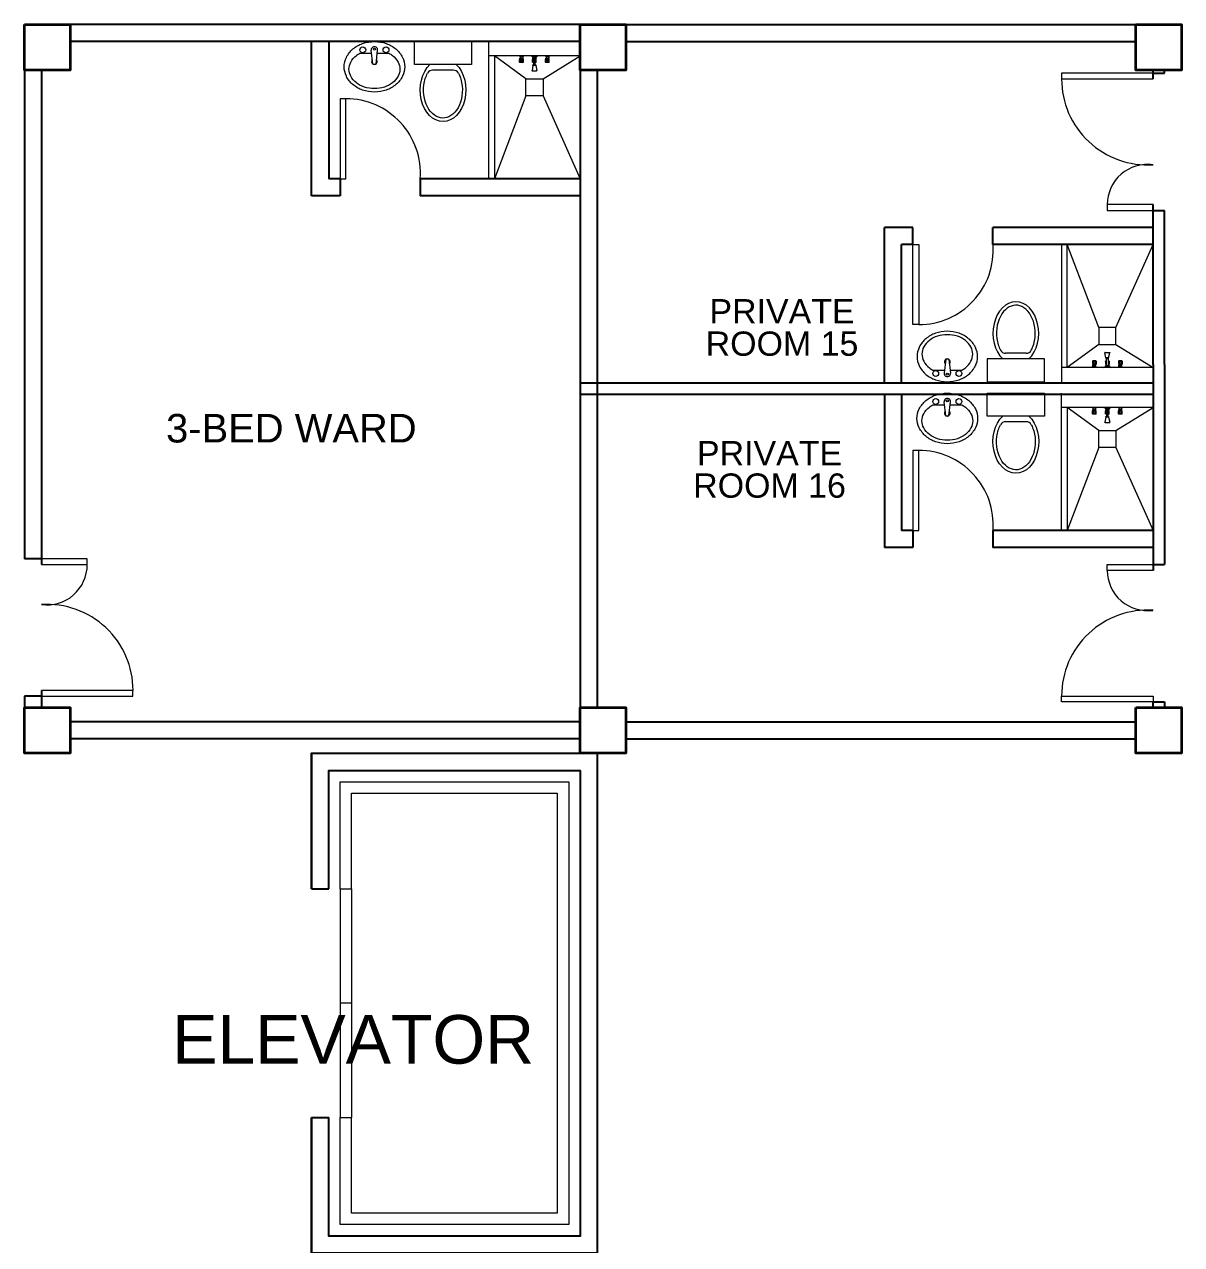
# Model space of a CAD drawing. Header units: millimetres. Extents: x 3 to 421, y 1 to 337.
# Drawn here: x 368.93 to 379.06, y 128.97 to 139.65 of the extents above; entities that cross this region are included whole.
import ezdxf

# ---------------------------------------------------------------- set-up
doc = ezdxf.new("R2010")
doc.units = ezdxf.units.MM
doc.header["$MEASUREMENT"] = 0
doc.layers.add('label', color=7, linetype='Continuous')
doc.styles.add('SWISSLT175', font='swissl.ttf', dxfattribs={"height": 0.175})

msp = doc.modelspace()

# ---------------------------------------------------------------- linework, layer by layer
at = {"color": 8, "lineweight": 25}
for p, q in [((373.796, 139.645), (369.333, 139.645)), ((374.196, 139.645), (378.658, 139.645)), ((373.796, 139.495), (369.333, 139.495)), ((374.196, 139.495), (378.658, 139.495)), ((368.933, 139.245), (368.933, 134.968)), ((369.083, 139.245), (369.083, 134.918)), ((373.796, 139.245), (373.796, 133.668)), ((373.946, 139.245), (373.946, 133.668)), ((378.808, 136.507), (373.796, 136.507)), ((378.808, 136.407), (373.796, 136.407)), ((369.083, 134.968), (368.933, 134.968)), ((369.083, 133.818), (369.083, 133.668)), ((368.933, 133.768), (368.933, 133.668)), ((369.083, 133.768), (368.933, 133.768)), ((373.796, 133.543), (369.333, 133.543)), ((374.196, 133.543), (378.658, 133.543)), ((373.796, 133.393), (369.333, 133.393)), ((374.196, 133.393), (378.658, 133.393)), ((371.446, 133.268), (371.446, 132.081)), ((373.946, 133.268), (373.946, 128.893)), ((371.446, 132.081), (371.596, 132.081)), ((371.446, 130.081), (371.446, 128.893)), ((371.446, 130.081), (371.596, 130.081))]:
    msp.add_line(p, q, dxfattribs=at)
at = {"color": 8, "linetype": 'ByBlock', "lineweight": 25}
for p, q in [((371.446, 138.145), (371.446, 139.495)), ((378.808, 139.168), (378.808, 139.245)), ((378.908, 139.218), (378.908, 139.245)), ((378.808, 139.218), (378.908, 139.218)), ((372.396, 138.295), (372.396, 138.145)), ((378.808, 136.668), (378.808, 138.068)), ((378.808, 138.018), (378.908, 138.018)), ((378.908, 136.668), (378.908, 138.018)), ((378.808, 136.668), (378.808, 134.868)), ((378.908, 136.668), (378.908, 134.918)), ((378.908, 136.268), (378.908, 134.918)), ((378.808, 134.918), (378.908, 134.918)), ((378.808, 133.668), (378.808, 133.718)), ((378.808, 133.718), (378.908, 133.718)), ((378.908, 133.718), (378.908, 133.668))]:
    msp.add_line(p, q, dxfattribs=at)
at = {"color": 8, "linetype": 'ByBlock', "lineweight": 9}
for p, q in [((371.596, 139.495), (373.546, 139.495)), ((373.796, 139.37), (372.996, 139.37)), ((378.808, 136.643), (378.008, 136.643)), ((378.808, 136.293), (378.008, 136.293)), ((378.908, 136.218), (378.908, 136.268))]:
    msp.add_line(p, q, dxfattribs=at)
at = {"color": 8, "linetype": 'ByBlock', "lineweight": 25, "ltscale": 0.3}
for p, q in [((371.596, 139.495), (371.596, 138.295)), ((371.696, 138.295), (371.596, 138.295)), ((371.696, 138.295), (371.696, 138.145)), ((373.796, 138.295), (372.396, 138.295)), ((371.696, 138.145), (371.446, 138.145)), ((373.796, 138.145), (372.396, 138.145)), ((376.708, 137.868), (376.458, 137.868)), ((376.458, 136.507), (376.458, 137.868)), ((376.708, 137.718), (376.708, 137.868)), ((378.808, 137.868), (377.408, 137.868)), ((377.408, 137.718), (377.408, 137.868)), ((376.708, 137.718), (376.608, 137.718)), ((376.608, 136.507), (376.608, 137.718)), ((378.808, 137.718), (377.408, 137.718)), ((376.458, 136.407), (376.458, 135.068)), ((376.608, 136.407), (376.608, 135.218)), ((376.708, 135.218), (376.608, 135.218)), ((376.708, 135.218), (376.708, 135.068)), ((378.808, 135.218), (377.408, 135.218)), ((377.408, 135.218), (377.408, 135.068)), ((376.708, 135.068), (376.458, 135.068)), ((378.808, 135.068), (377.408, 135.068))]:
    msp.add_line(p, q, dxfattribs=at)
at = {"color": 8, "lineweight": 9}
for p, q in [((372.346, 139.295), (372.346, 139.495)), ((372.346, 139.495), (372.846, 139.495)), ((372.846, 139.495), (372.846, 139.295)), ((371.981, 139.297), (371.968, 139.419)), ((372.01, 139.297), (372.024, 139.419)), ((373.265, 139.369), (373.265, 139.37)), ((373.299, 139.37), (373.265, 139.37)), ((373.265, 139.369), (373.268, 139.363)), ((373.299, 139.369), (373.265, 139.369)), ((373.265, 139.337), (373.268, 139.341)), ((373.265, 139.315), (373.265, 139.337)), ((373.296, 139.363), (373.268, 139.363)), ((373.268, 139.349), (373.269, 139.351)), ((373.268, 139.343), (373.268, 139.349)), ((373.296, 139.349), (373.268, 139.349)), ((373.295, 139.351), (373.269, 139.351)), ((373.269, 139.337), (373.276, 139.337)), ((373.271, 139.363), (373.271, 139.351)), ((373.295, 139.337), (373.288, 139.337)), ((373.293, 139.363), (373.293, 139.351)), ((373.296, 139.349), (373.295, 139.351)), ((373.299, 139.369), (373.296, 139.363)), ((373.296, 139.343), (373.296, 139.349)), ((373.299, 139.337), (373.297, 139.341)), ((373.299, 139.369), (373.299, 139.37)), ((373.299, 139.315), (373.299, 139.337)), ((373.367, 139.37), (373.378, 139.364)), ((373.425, 139.37), (373.367, 139.37)), ((373.378, 139.364), (373.413, 139.364)), ((373.413, 139.364), (373.378, 139.364)), ((373.378, 139.364), (373.378, 139.355)), ((373.378, 139.355), (373.413, 139.355)), ((373.379, 139.337), (373.381, 139.341)), ((373.379, 139.315), (373.379, 139.337)), ((373.388, 139.351), (373.382, 139.351)), ((373.382, 139.349), (373.382, 139.351)), ((373.388, 139.349), (373.382, 139.349)), ((373.382, 139.343), (373.382, 139.349)), ((373.382, 139.337), (373.388, 139.337)), ((373.384, 139.355), (373.384, 139.351)), ((373.388, 139.355), (373.388, 139.292)), ((373.403, 139.355), (373.388, 139.355)), ((373.403, 139.292), (373.403, 139.355)), ((373.409, 139.351), (373.403, 139.351)), ((373.41, 139.349), (373.403, 139.349)), ((373.409, 139.337), (373.403, 139.337)), ((373.407, 139.355), (373.407, 139.351)), ((373.41, 139.349), (373.409, 139.351)), ((373.41, 139.343), (373.41, 139.349)), ((373.412, 139.337), (373.41, 139.341)), ((373.412, 139.315), (373.412, 139.337)), ((373.413, 139.364), (373.425, 139.37)), ((373.413, 139.355), (373.413, 139.364)), ((373.526, 139.37), (373.492, 139.37)), ((373.492, 139.369), (373.492, 139.37)), ((373.526, 139.369), (373.492, 139.369)), ((373.492, 139.369), (373.496, 139.363)), ((373.493, 139.337), (373.495, 139.341)), ((373.493, 139.315), (373.493, 139.337)), ((373.495, 139.349), (373.496, 139.351)), ((373.523, 139.349), (373.495, 139.349)), ((373.495, 139.343), (373.495, 139.349)), ((373.523, 139.363), (373.496, 139.363)), ((373.523, 139.351), (373.496, 139.351)), ((373.496, 139.337), (373.503, 139.337)), ((373.498, 139.363), (373.498, 139.351)), ((373.523, 139.337), (373.515, 139.337)), ((373.521, 139.363), (373.521, 139.351)), ((373.526, 139.369), (373.523, 139.363)), ((373.523, 139.349), (373.523, 139.351)), ((373.523, 139.343), (373.523, 139.349)), ((373.526, 139.337), (373.524, 139.341)), ((373.526, 139.369), (373.526, 139.37)), ((373.526, 139.315), (373.526, 139.337)), ((372.846, 139.295), (372.346, 139.295)), ((372.686, 139.245), (372.505, 139.245)), ((373.269, 139.313), (373.265, 139.315)), ((373.299, 139.315), (373.265, 139.315)), ((373.269, 139.324), (373.269, 139.336)), ((373.269, 139.311), (373.269, 139.313)), ((373.295, 139.313), (373.269, 139.313)), ((373.295, 139.311), (373.269, 139.311)), ((373.276, 139.324), (373.276, 139.336)), ((373.288, 139.324), (373.288, 139.336)), ((373.295, 139.324), (373.295, 139.336)), ((373.295, 139.313), (373.299, 139.315)), ((373.295, 139.311), (373.295, 139.313)), ((373.383, 139.285), (373.375, 139.243)), ((373.376, 139.238), (373.415, 139.238)), ((373.388, 139.315), (373.379, 139.315)), ((373.383, 139.313), (373.379, 139.315)), ((373.383, 139.324), (373.383, 139.336)), ((373.388, 139.313), (373.383, 139.313)), ((373.383, 139.311), (373.383, 139.313)), ((373.388, 139.311), (373.383, 139.311)), ((373.383, 139.285), (373.383, 139.292)), ((373.383, 139.292), (373.408, 139.292)), ((373.408, 139.285), (373.383, 139.285)), ((373.408, 139.285), (373.383, 139.285)), ((373.412, 139.315), (373.403, 139.315)), ((373.409, 139.313), (373.403, 139.313)), ((373.409, 139.311), (373.403, 139.311)), ((373.408, 139.292), (373.408, 139.285)), ((373.408, 139.285), (373.417, 139.243)), ((373.409, 139.324), (373.409, 139.336)), ((373.409, 139.313), (373.412, 139.315)), ((373.409, 139.311), (373.409, 139.313)), ((373.526, 139.315), (373.493, 139.315)), ((373.496, 139.313), (373.493, 139.315)), ((373.496, 139.324), (373.496, 139.336)), ((373.522, 139.313), (373.496, 139.313)), ((373.496, 139.311), (373.496, 139.313)), ((373.522, 139.311), (373.496, 139.311)), ((373.503, 139.324), (373.503, 139.336)), ((373.515, 139.324), (373.515, 139.336)), ((373.522, 139.324), (373.522, 139.336)), ((373.522, 139.313), (373.526, 139.315)), ((373.522, 139.311), (373.522, 139.313)), ((378.389, 136.775), (378.428, 136.775)), ((376.994, 136.716), (376.98, 136.594)), ((377.023, 136.716), (377.036, 136.594)), ((377.358, 136.718), (377.358, 136.518)), ((377.858, 136.718), (377.358, 136.718)), ((377.699, 136.768), (377.518, 136.768)), ((377.858, 136.518), (377.858, 136.718)), ((378.281, 136.7), (378.278, 136.698)), ((378.278, 136.698), (378.278, 136.676)), ((378.311, 136.698), (378.278, 136.698)), ((378.278, 136.676), (378.28, 136.672)), ((378.281, 136.702), (378.281, 136.7)), ((378.308, 136.702), (378.281, 136.702)), ((378.308, 136.7), (378.281, 136.7)), ((378.281, 136.69), (378.281, 136.677)), ((378.281, 136.676), (378.289, 136.676)), ((378.281, 136.671), (378.281, 136.665)), ((378.288, 136.69), (378.288, 136.678)), ((378.308, 136.676), (378.3, 136.676)), ((378.301, 136.69), (378.301, 136.678)), ((378.308, 136.702), (378.308, 136.7)), ((378.308, 136.7), (378.311, 136.698)), ((378.308, 136.69), (378.308, 136.677)), ((378.311, 136.676), (378.309, 136.672)), ((378.309, 136.671), (378.309, 136.665)), ((378.311, 136.698), (378.311, 136.676)), ((378.396, 136.729), (378.387, 136.77)), ((378.395, 136.7), (378.392, 136.698)), ((378.401, 136.698), (378.392, 136.698)), ((378.392, 136.698), (378.392, 136.676)), ((378.392, 136.676), (378.394, 136.672)), ((378.394, 136.671), (378.394, 136.665)), ((378.401, 136.702), (378.395, 136.702)), ((378.395, 136.702), (378.395, 136.7)), ((378.401, 136.7), (378.395, 136.7)), ((378.395, 136.69), (378.395, 136.677)), ((378.395, 136.676), (378.401, 136.676)), ((378.42, 136.729), (378.396, 136.729)), ((378.396, 136.729), (378.396, 136.721)), ((378.42, 136.729), (378.396, 136.729)), ((378.396, 136.721), (378.42, 136.721)), ((378.401, 136.659), (378.401, 136.721)), ((378.416, 136.721), (378.416, 136.659)), ((378.421, 136.702), (378.416, 136.702)), ((378.421, 136.7), (378.416, 136.7)), ((378.425, 136.698), (378.416, 136.698)), ((378.421, 136.676), (378.416, 136.676)), ((378.42, 136.729), (378.429, 136.77)), ((378.42, 136.721), (378.42, 136.729)), ((378.421, 136.702), (378.421, 136.7)), ((378.421, 136.7), (378.425, 136.698)), ((378.421, 136.69), (378.421, 136.677)), ((378.422, 136.671), (378.422, 136.665)), ((378.425, 136.676), (378.423, 136.672)), ((378.425, 136.698), (378.425, 136.676)), ((378.509, 136.7), (378.505, 136.698)), ((378.538, 136.698), (378.505, 136.698)), ((378.505, 136.698), (378.505, 136.676)), ((378.505, 136.676), (378.507, 136.672)), ((378.508, 136.671), (378.508, 136.665)), ((378.535, 136.702), (378.509, 136.702)), ((378.509, 136.702), (378.509, 136.7)), ((378.535, 136.7), (378.509, 136.7)), ((378.509, 136.69), (378.509, 136.677)), ((378.509, 136.676), (378.516, 136.676)), ((378.516, 136.69), (378.516, 136.678)), ((378.528, 136.69), (378.528, 136.678)), ((378.535, 136.676), (378.528, 136.676)), ((378.535, 136.702), (378.535, 136.7)), ((378.535, 136.7), (378.538, 136.698)), ((378.535, 136.69), (378.535, 136.677)), ((378.538, 136.676), (378.536, 136.672)), ((378.536, 136.671), (378.536, 136.665)), ((378.538, 136.698), (378.538, 136.676)), ((378.277, 136.644), (378.281, 136.651)), ((378.277, 136.644), (378.277, 136.643)), ((378.312, 136.644), (378.277, 136.644)), ((378.312, 136.643), (378.277, 136.643)), ((378.309, 136.665), (378.281, 136.665)), ((378.281, 136.665), (378.281, 136.662)), ((378.308, 136.662), (378.281, 136.662)), ((378.308, 136.651), (378.281, 136.651)), ((378.283, 136.651), (378.283, 136.662)), ((378.306, 136.651), (378.306, 136.662)), ((378.309, 136.665), (378.308, 136.662)), ((378.312, 136.644), (378.308, 136.651)), ((378.312, 136.644), (378.312, 136.643)), ((378.379, 136.643), (378.391, 136.649)), ((378.437, 136.643), (378.379, 136.643)), ((378.391, 136.659), (378.426, 136.659)), ((378.391, 136.649), (378.391, 136.659)), ((378.391, 136.649), (378.426, 136.649)), ((378.426, 136.649), (378.391, 136.649)), ((378.401, 136.665), (378.394, 136.665)), ((378.394, 136.665), (378.395, 136.662)), ((378.401, 136.662), (378.395, 136.662)), ((378.397, 136.659), (378.397, 136.662)), ((378.416, 136.659), (378.401, 136.659)), ((378.422, 136.665), (378.416, 136.665)), ((378.421, 136.662), (378.416, 136.662)), ((378.42, 136.659), (378.42, 136.662)), ((378.422, 136.665), (378.421, 136.662)), ((378.426, 136.659), (378.426, 136.649)), ((378.426, 136.649), (378.437, 136.643)), ((378.505, 136.644), (378.508, 136.651)), ((378.539, 136.644), (378.505, 136.644)), ((378.505, 136.644), (378.505, 136.643)), ((378.539, 136.643), (378.505, 136.643)), ((378.508, 136.665), (378.509, 136.662)), ((378.536, 136.665), (378.508, 136.665)), ((378.535, 136.651), (378.508, 136.651)), ((378.535, 136.662), (378.509, 136.662)), ((378.51, 136.651), (378.51, 136.662)), ((378.533, 136.651), (378.533, 136.662)), ((378.536, 136.665), (378.535, 136.662)), ((378.539, 136.644), (378.535, 136.651)), ((378.539, 136.644), (378.539, 136.643)), ((377.358, 136.518), (377.858, 136.518)), ((377.358, 136.218), (377.358, 136.418)), ((377.358, 136.418), (377.858, 136.418)), ((377.858, 136.418), (377.858, 136.218)), ((376.994, 136.22), (376.98, 136.342)), ((377.023, 136.22), (377.036, 136.342)), ((378.277, 136.292), (378.277, 136.293)), ((378.312, 136.293), (378.277, 136.293)), ((378.277, 136.292), (378.281, 136.286)), ((378.312, 136.292), (378.277, 136.292)), ((378.278, 136.26), (378.28, 136.264)), ((378.278, 136.238), (378.278, 136.26)), ((378.308, 136.286), (378.281, 136.286)), ((378.308, 136.274), (378.281, 136.274)), ((378.281, 136.272), (378.281, 136.274)), ((378.281, 136.266), (378.281, 136.272)), ((378.309, 136.272), (378.281, 136.272)), ((378.281, 136.26), (378.289, 136.26)), ((378.281, 136.247), (378.281, 136.259)), ((378.283, 136.286), (378.283, 136.274)), ((378.288, 136.247), (378.288, 136.259)), ((378.308, 136.26), (378.3, 136.26)), ((378.301, 136.247), (378.301, 136.259)), ((378.306, 136.286), (378.306, 136.274)), ((378.312, 136.292), (378.308, 136.286)), ((378.309, 136.272), (378.308, 136.274)), ((378.308, 136.247), (378.308, 136.259)), ((378.309, 136.266), (378.309, 136.272)), ((378.311, 136.26), (378.309, 136.264)), ((378.311, 136.238), (378.311, 136.26)), ((378.312, 136.292), (378.312, 136.293)), ((378.379, 136.293), (378.391, 136.287)), ((378.437, 136.293), (378.379, 136.293)), ((378.391, 136.287), (378.426, 136.287)), ((378.426, 136.287), (378.391, 136.287)), ((378.391, 136.287), (378.391, 136.278)), ((378.391, 136.278), (378.426, 136.278)), ((378.392, 136.26), (378.394, 136.264)), ((378.392, 136.238), (378.392, 136.26)), ((378.394, 136.272), (378.395, 136.274)), ((378.401, 136.272), (378.394, 136.272)), ((378.394, 136.266), (378.394, 136.272)), ((378.401, 136.274), (378.395, 136.274)), ((378.395, 136.26), (378.401, 136.26)), ((378.395, 136.247), (378.395, 136.259)), ((378.397, 136.278), (378.397, 136.274)), ((378.401, 136.278), (378.401, 136.215)), ((378.416, 136.278), (378.401, 136.278)), ((378.416, 136.215), (378.416, 136.278)), ((378.421, 136.274), (378.416, 136.274)), ((378.422, 136.272), (378.416, 136.272)), ((378.421, 136.26), (378.416, 136.26)), ((378.42, 136.278), (378.42, 136.274)), ((378.422, 136.272), (378.421, 136.274)), ((378.421, 136.247), (378.421, 136.259)), ((378.422, 136.266), (378.422, 136.272)), ((378.425, 136.26), (378.423, 136.264)), ((378.425, 136.238), (378.425, 136.26)), ((378.426, 136.287), (378.437, 136.293)), ((378.426, 136.278), (378.426, 136.287)), ((378.539, 136.293), (378.505, 136.293)), ((378.505, 136.292), (378.505, 136.293)), ((378.539, 136.292), (378.505, 136.292)), ((378.505, 136.292), (378.508, 136.286)), ((378.505, 136.26), (378.507, 136.264)), ((378.505, 136.238), (378.505, 136.26)), ((378.535, 136.286), (378.508, 136.286)), ((378.508, 136.272), (378.509, 136.274)), ((378.536, 136.272), (378.508, 136.272)), ((378.508, 136.266), (378.508, 136.272)), ((378.535, 136.274), (378.509, 136.274)), ((378.509, 136.26), (378.516, 136.26)), ((378.509, 136.247), (378.509, 136.259)), ((378.51, 136.286), (378.51, 136.274)), ((378.516, 136.247), (378.516, 136.259)), ((378.535, 136.26), (378.528, 136.26)), ((378.528, 136.247), (378.528, 136.259)), ((378.533, 136.286), (378.533, 136.274)), ((378.539, 136.292), (378.535, 136.286)), ((378.536, 136.272), (378.535, 136.274)), ((378.535, 136.247), (378.535, 136.259)), ((378.536, 136.266), (378.536, 136.272)), ((378.538, 136.26), (378.536, 136.264)), ((378.538, 136.238), (378.538, 136.26)), ((378.539, 136.292), (378.539, 136.293)), ((377.858, 136.218), (377.358, 136.218)), ((377.699, 136.168), (377.518, 136.168)), ((378.281, 136.236), (378.278, 136.238)), ((378.311, 136.238), (378.278, 136.238)), ((378.281, 136.234), (378.281, 136.236)), ((378.308, 136.236), (378.281, 136.236)), ((378.308, 136.234), (378.281, 136.234)), ((378.308, 136.236), (378.311, 136.238)), ((378.308, 136.234), (378.308, 136.236)), ((378.396, 136.208), (378.387, 136.166)), ((378.389, 136.161), (378.428, 136.161)), ((378.401, 136.238), (378.392, 136.238)), ((378.395, 136.236), (378.392, 136.238)), ((378.401, 136.236), (378.395, 136.236)), ((378.395, 136.234), (378.395, 136.236)), ((378.401, 136.234), (378.395, 136.234)), ((378.396, 136.208), (378.396, 136.215)), ((378.396, 136.215), (378.42, 136.215)), ((378.42, 136.208), (378.396, 136.208)), ((378.42, 136.208), (378.396, 136.208)), ((378.425, 136.238), (378.416, 136.238)), ((378.421, 136.236), (378.416, 136.236)), ((378.421, 136.234), (378.416, 136.234)), ((378.42, 136.215), (378.42, 136.208)), ((378.42, 136.208), (378.429, 136.166)), ((378.421, 136.236), (378.425, 136.238)), ((378.421, 136.234), (378.421, 136.236)), ((378.538, 136.238), (378.505, 136.238)), ((378.509, 136.236), (378.505, 136.238)), ((378.535, 136.236), (378.509, 136.236)), ((378.509, 136.234), (378.509, 136.236)), ((378.535, 136.234), (378.509, 136.234)), ((378.535, 136.236), (378.538, 136.238)), ((378.535, 136.234), (378.535, 136.236)), ((371.696, 132.081), (371.796, 132.081)), ((371.696, 132.081), (371.696, 130.081)), ((371.796, 132.081), (371.796, 130.081)), ((371.796, 131.081), (371.696, 131.081)), ((371.696, 130.081), (371.796, 130.081))]:
    msp.add_line(p, q, dxfattribs=at)
at = {"color": 8, "linetype": 'ByBlock', "lineweight": 9, "ltscale": 0.3}
for p, q in [((373.321, 139.17), (373.046, 139.37)), ((373.471, 139.17), (373.796, 139.37)), ((373.321, 139.02), (373.046, 138.295)), ((373.471, 139.02), (373.796, 138.295)), ((378.333, 136.993), (378.058, 137.718)), ((378.483, 136.993), (378.808, 137.718)), ((378.333, 136.843), (378.058, 136.643)), ((378.483, 136.843), (378.808, 136.643)), ((378.333, 136.093), (378.058, 136.293)), ((378.483, 136.093), (378.808, 136.293)), ((378.333, 135.943), (378.058, 135.218)), ((378.483, 135.943), (378.808, 135.218))]:
    msp.add_line(p, q, dxfattribs=at)
at = {"color": 8, "lineweight": 35}
for points in [[(368.933, 139.645), (369.333, 139.645), (369.333, 139.245), (368.933, 139.245)], [(373.796, 139.645), (374.196, 139.645), (374.196, 139.245), (373.796, 139.245)], [(378.658, 139.645), (379.058, 139.645), (379.058, 139.245), (378.658, 139.245)], [(368.933, 133.668), (369.333, 133.668), (369.333, 133.268), (368.933, 133.268)], [(373.796, 133.668), (374.196, 133.668), (374.196, 133.268), (373.796, 133.268)], [(378.658, 133.668), (379.058, 133.668), (379.058, 133.268), (378.658, 133.268)]]:
    msp.add_lwpolyline(points, close=True, dxfattribs=at)
at = {"color": 8, "lineweight": 9}
for points in [[(372.261, 139.274, -0.11576), (372.241, 139.192, -0.104047), (372.183, 139.118, -0.090875), (372.099, 139.071, -0.083344), (371.996, 139.053, -0.083344), (371.892, 139.071, -0.090875), (371.808, 139.118, -0.104047), (371.75, 139.192, -0.11576), (371.731, 139.274, -0.11576), (371.75, 139.357, -0.104047), (371.808, 139.43, -0.090875), (371.892, 139.478, -0.083344), (371.996, 139.495, -0.083344), (372.099, 139.478, -0.090875), (372.183, 139.43, -0.104047), (372.241, 139.357, -0.11576)], [(377.273, 136.197, -0.11576), (377.254, 136.115, -0.104047), (377.196, 136.041, -0.090875), (377.112, 135.993, -0.083344), (377.008, 135.976, -0.083344), (376.905, 135.993, -0.090875), (376.821, 136.041, -0.104047), (376.763, 136.115, -0.11576), (376.743, 136.197, -0.11576), (376.763, 136.28, -0.104047), (376.821, 136.353, -0.090875), (376.905, 136.401, -0.083344), (377.008, 136.418, -0.083344), (377.112, 136.401, -0.090875), (377.196, 136.353, -0.104047), (377.254, 136.28, -0.11576)]]:
    msp.add_lwpolyline(points, format="xyb", close=True, dxfattribs=at)
at = {"color": 8, "linetype": 'ByBlock', "lineweight": 9, "ltscale": 0.3}
for points in [[(373.046, 139.37), (373.046, 138.295), (372.996, 138.295), (372.996, 139.495), (372.996, 139.495)], [(378.058, 136.643), (378.058, 137.718), (378.008, 137.718), (378.008, 136.518), (378.008, 136.518)], [(378.058, 136.293), (378.058, 135.218), (378.008, 135.218), (378.008, 136.418), (378.008, 136.418)]]:
    msp.add_lwpolyline(points, dxfattribs=at)
at = {"color": 8, "lineweight": 9}
for points in [[(372.218, 139.253, -0.124838), (372.202, 139.191, -0.105788), (372.153, 139.133, -0.086697), (372.083, 139.097, -0.076776), (371.996, 139.083, -0.076776), (371.908, 139.097, -0.086697), (371.838, 139.133, -0.105788), (371.789, 139.191, -0.124838), (371.773, 139.253, -0.124838), (371.789, 139.316, -0.105788), (371.838, 139.373, -0.040067), (371.869, 139.393), (371.971, 139.393, -0.040067)], [(372.02, 139.393), (372.122, 139.393, -0.040067), (372.153, 139.373, -0.105788), (372.202, 139.316, -0.124838), (372.218, 139.253, -0.124838)], [(377.231, 136.76, 0.124838), (377.215, 136.823, 0.105788), (377.166, 136.88, 0.086697), (377.096, 136.917, 0.076776), (377.008, 136.93, 0.076776), (376.921, 136.917, 0.086697), (376.851, 136.88, 0.105788), (376.802, 136.823, 0.124838), (376.786, 136.76, 0.124838), (376.802, 136.698, 0.105788), (376.851, 136.64, 0.040067), (376.882, 136.62), (376.984, 136.62, 0.040067)], [(377.033, 136.62), (377.135, 136.62, 0.040067), (377.166, 136.64, 0.105788), (377.215, 136.698, 0.124838), (377.231, 136.76, 0.124838)], [(377.231, 136.176, -0.124838), (377.215, 136.114, -0.105788), (377.166, 136.056, -0.086697), (377.096, 136.02, -0.076776), (377.008, 136.006, -0.076776), (376.921, 136.02, -0.086697), (376.851, 136.056, -0.105788), (376.802, 136.114, -0.124838), (376.786, 136.176, -0.124838), (376.802, 136.239, -0.105788), (376.851, 136.296, -0.040067), (376.882, 136.316), (376.984, 136.316, -0.040067)], [(377.033, 136.316), (377.135, 136.316, -0.040067), (377.166, 136.296, -0.105788), (377.215, 136.239, -0.124838), (377.231, 136.176, -0.124838)]]:
    msp.add_lwpolyline(points, format="xyb", dxfattribs=at)
at = {"color": 8, "linetype": 'ByBlock', "lineweight": 9, "ltscale": 0.03}
for points in [[(373.321, 139.17), (373.471, 139.17), (373.471, 139.02), (373.321, 139.02)], [(378.333, 136.843), (378.483, 136.843), (378.483, 136.993), (378.333, 136.993)], [(378.333, 136.093), (378.483, 136.093), (378.483, 135.943), (378.333, 135.943)]]:
    msp.add_lwpolyline(points, close=True, dxfattribs=at)
at = {"color": 8, "lineweight": 13, "ltscale": 0.03}
for points in [[(378.808, 139.168), (378.808, 139.218), (378.008, 139.218), (378.008, 139.168)], [(371.696, 138.295), (371.746, 138.295), (371.746, 138.995), (371.696, 138.995)], [(378.808, 138.018), (378.808, 138.068), (378.408, 138.068), (378.408, 138.018)], [(376.708, 137.718), (376.758, 137.718), (376.758, 137.018), (376.708, 137.018)], [(376.708, 135.218), (376.758, 135.218), (376.758, 135.918), (376.708, 135.918)], [(369.083, 134.968), (369.083, 134.918), (369.483, 134.918), (369.483, 134.968)], [(378.808, 134.918), (378.808, 134.868), (378.408, 134.868), (378.408, 134.918)], [(378.808, 133.768), (378.808, 133.718), (378.008, 133.718), (378.008, 133.768)]]:
    msp.add_lwpolyline(points, close=True, dxfattribs=at)
msp.add_lwpolyline([(369.083, 133.768), (369.883, 133.768), (369.883, 133.818), (369.083, 133.818)], dxfattribs=at)
at = {"color": 8, "lineweight": 25}
for points in [[(371.446, 132.081), (371.446, 133.268), (373.946, 133.268), (373.946, 128.893), (371.446, 128.893), (371.446, 130.081)], [(371.596, 132.081), (371.596, 133.118), (373.796, 133.118), (373.796, 129.043), (371.596, 129.043), (371.596, 130.081)]]:
    msp.add_lwpolyline(points, dxfattribs=at)
at = {"color": 8, "lineweight": 9}
for points in [[(371.696, 132.081), (371.696, 133.018), (373.696, 133.018), (373.696, 129.143), (371.696, 129.143), (371.696, 130.081)], [(371.796, 132.081), (371.796, 132.918), (373.596, 132.918), (373.596, 129.243), (371.796, 129.243), (371.796, 130.081)]]:
    msp.add_lwpolyline(points, dxfattribs=at)
for centre, radius in [((371.894, 139.422), 0.0255), ((372.097, 139.422), 0.0255), ((371.996, 139.429), 0.0095), ((376.907, 136.591), 0.0255), ((377.008, 136.585), 0.0095), ((377.11, 136.591), 0.0255), ((376.907, 136.345), 0.0255), ((377.008, 136.352), 0.0095), ((377.11, 136.345), 0.0255)]:
    msp.add_circle(centre, radius, dxfattribs=at)
for centre, radius, start, end in [((371.996, 139.422), 0.028, 353.7545, 186.2455), ((371.996, 139.32), 0.025, 138.7978, 233.6932), ((371.996, 139.32), 0.025, 306.3068, 41.2022), ((371.996, 139.391), 0.0948, 261.2026, 278.7974), ((371.996, 139.32), 0.025, 251.3793, 288.6207), ((372.505, 139.195), 0.05, 90, 151.9916), ((372.686, 139.195), 0.05, 28.1501, 90), ((376.967, 136.72), 0.228, 129.8268, 153.5873), ((376.992, 136.69), 0.267, 109.0569, 129.8268), ((377.008, 136.643), 0.317, 90, 109.0569), ((377.008, 136.643), 0.317, 70.9431, 90), ((377.024, 136.69), 0.267, 50.1732, 70.9431), ((377.049, 136.72), 0.228, 26.4127, 50.1732), ((376.929, 136.739), 0.185, 153.5873, 180), ((377.088, 136.739), 0.185, 360, 26.4127), ((377.518, 136.818), 0.05, 208.0084, 270), ((377.699, 136.818), 0.05, 270, 331.8499), ((376.929, 136.739), 0.185, 180, 206.4127), ((377.008, 136.693), 0.025, 126.3068, 221.2022), ((377.008, 136.622), 0.0948, 81.2026, 98.7974), ((377.008, 136.693), 0.025, 71.3793, 108.6207), ((377.008, 136.693), 0.025, 318.7978, 53.6932), ((377.088, 136.739), 0.185, 333.5873, 0), ((376.967, 136.758), 0.228, 206.4127, 230.1732), ((376.992, 136.788), 0.267, 230.1732, 250.9431), ((377.008, 136.591), 0.028, 173.7545, 6.2455), ((377.024, 136.788), 0.267, 289.0569, 309.8268), ((377.049, 136.758), 0.228, 309.8268, 333.5873), ((377.008, 136.835), 0.317, 250.9431, 270), ((377.008, 136.835), 0.317, 270, 289.0569), ((377.008, 136.345), 0.028, 353.7545, 186.2455), ((377.008, 136.243), 0.025, 138.7978, 233.6932), ((377.008, 136.243), 0.025, 306.3068, 41.2022), ((377.008, 136.314), 0.0948, 261.2026, 278.7974), ((377.008, 136.243), 0.025, 251.3793, 288.6207), ((377.518, 136.118), 0.05, 90, 151.9916), ((377.699, 136.118), 0.05, 28.1501, 90)]:
    msp.add_arc(centre, radius, start, end, dxfattribs=at)
at = {"color": 8, "lineweight": 13, "ltscale": 0.03}
for centre, radius, start, end in [((378.76, 139.168), 0.752, 180, 273.6952), ((371.746, 138.343), 0.652, 355.7578, 90), ((378.761, 138.068), 0.353, 82.3719, 180), ((376.758, 137.67), 0.652, 270, 4.2422), ((376.758, 135.266), 0.652, 355.7578, 90), ((369.13, 134.918), 0.353, 262.3719, 0), ((378.761, 134.868), 0.353, 180, 277.6281), ((369.132, 133.818), 0.752, 0, 93.6952), ((378.76, 133.768), 0.752, 86.3048, 180)]:
    msp.add_arc(centre, radius, start, end, dxfattribs=at)
at = {"color": 8, "lineweight": 9, "extrusion": (-4.99074e-41, -2.88216e-41, -1)}
for centre, major_axis, start_param, end_param in [((373.254, 139.33), (-0.0118, 0.0118), 1.703115, 1.83534), ((373.264, 139.343), (-0.00268, 0.00268), 2.356082, 2.850023), ((373.265, 139.336), (-0.00268, 0.00268), 1.728443, 2.356082), ((373.28, 139.336), (-0.00268, -0.00268), 0.785286, 1.412925), ((373.287, 139.331), (-0.00887, 0.00887), -0.157871, 0.203142), ((373.282, 139.338), (-0.00268, 0.00268), 0.203142, 1.36743), ((373.277, 139.331), (-0.00887, -0.00887), 2.938226, 3.299239), ((373.284, 139.336), (-0.00268, -0.00268), 3.299239, 3.926878), ((373.299, 139.336), (-0.00268, -0.00268), 0.785286, 1.412925), ((373.3, 139.343), (-0.00268, 0.00268), -1.279452, -0.785511), ((373.31, 139.33), (-0.0118, 0.0118), -0.264769, -0.132543), ((373.378, 139.343), (-0.00268, -0.00268), 3.926878, 4.42082), ((373.367, 139.33), (-0.0118, -0.0118), 3.273911, 3.406137), ((373.379, 139.336), (-0.00268, -0.00268), 3.299239, 3.926878), ((373.424, 139.33), (-0.0118, -0.0118), 1.306028, 1.438253), ((373.413, 139.336), (-0.00268, 0.00268), -0.785511, -0.157871), ((373.413, 139.343), (-0.00268, 0.00268), -1.279452, -0.785511), ((373.481, 139.33), (-0.0118, 0.0118), 1.703115, 1.83534), ((373.492, 139.343), (-0.00268, -0.00268), 3.926878, 4.42082), ((373.492, 139.336), (-0.00268, -0.00268), 3.299239, 3.926878), ((373.507, 139.336), (-0.00268, -0.00268), 0.785286, 1.412925), ((373.514, 139.331), (-0.00887, -0.00887), 1.412925, 1.773938), ((373.509, 139.338), (-0.00268, 0.00268), 0.203142, 1.36743), ((373.504, 139.331), (-0.00887, 0.00887), 1.36743, 1.728443), ((373.512, 139.336), (-0.00268, -0.00268), 3.299239, 3.926878), ((373.526, 139.336), (-0.00268, 0.00268), -0.785511, -0.157871), ((373.527, 139.343), (-0.00268, -0.00268), 0.291344, 0.785286), ((373.538, 139.33), (-0.0118, 0.0118), -0.264769, -0.132543), ((373.256, 139.325), (-0.00896, 0.00896), 2.418785, 3.129871), ((373.286, 139.324), (-0.00738, -0.00738), 6.21008, 6.994878), ((373.282, 139.319), (-0.00268, 0.00268), 3.214474, 4.639283), ((373.278, 139.324), (-0.00738, -0.00738), 4.000472, 4.78527), ((373.308, 139.325), (-0.00896, 0.00896), -1.559299, -0.848214), ((373.378, 139.242), (-0.00268, -0.00268), 6.066508, 7.43657), ((373.37, 139.325), (-0.00896, 0.00896), 2.418785, 3.129871), ((373.421, 139.325), (-0.00896, -0.00896), 0.011497, 0.722582), ((373.484, 139.325), (-0.00896, -0.00896), 3.989582, 4.700667), ((373.514, 139.324), (-0.00738, 0.00738), 4.639283, 5.424081), ((373.509, 139.319), (-0.00268, -0.00268), 4.78527, 6.21008), ((373.505, 139.324), (-0.00738, -0.00738), 4.000472, 4.78527), ((373.535, 139.325), (-0.00896, 0.00896), -1.559299, -0.848214), ((378.269, 136.247), (0.00896, -0.00896), 5.560378, 6.271464), ((378.277, 136.266), (0.00268, -0.00268), 5.497675, 5.991616), ((378.266, 136.253), (-0.0118, -0.0118), 3.273911, 3.406137), ((378.278, 136.259), (0.00268, -0.00268), 4.870036, 5.497675), ((378.292, 136.259), (-0.00268, -0.00268), 0.785286, 1.412925), ((378.299, 136.247), (0.00738, -0.00738), 1.497691, 2.282489), ((378.299, 136.254), (0.00887, -0.00887), 2.983721, 3.344735), ((378.295, 136.261), (-0.00268, -0.00268), 1.773938, 2.938226), ((378.29, 136.254), (0.00887, -0.00887), 4.509022, 4.870036), ((378.29, 136.247), (-0.00738, -0.00738), 4.000472, 4.78527), ((378.297, 136.259), (-0.00268, -0.00268), 3.299239, 3.926878), ((378.323, 136.253), (-0.0118, -0.0118), 1.306028, 1.438253), ((378.311, 136.259), (0.00268, -0.00268), 2.356082, 2.983721), ((378.32, 136.247), (-0.00896, -0.00896), 0.011497, 0.722582), ((378.312, 136.266), (0.00268, -0.00268), 1.862141, 2.356082), ((378.382, 136.247), (-0.00896, -0.00896), 3.989582, 4.700667), ((378.38, 136.253), (0.0118, -0.0118), 4.844707, 4.976933), ((378.39, 136.266), (-0.00268, -0.00268), 3.926878, 4.42082), ((378.391, 136.259), (-0.00268, -0.00268), 3.299239, 3.926878), ((378.425, 136.259), (-0.00268, -0.00268), 0.785286, 1.412925), ((378.434, 136.247), (-0.00896, -0.00896), 0.011497, 0.722582), ((378.426, 136.266), (-0.00268, -0.00268), 0.291344, 0.785286), ((378.436, 136.253), (0.0118, -0.0118), 2.876824, 3.009049), ((378.496, 136.247), (0.00896, -0.00896), 5.560378, 6.271464), ((378.504, 136.266), (0.00268, -0.00268), 5.497675, 5.991616), ((378.494, 136.253), (-0.0118, -0.0118), 3.273911, 3.406137), ((378.505, 136.259), (0.00268, -0.00268), 4.870036, 5.497675), ((378.527, 136.254), (0.00887, -0.00887), 2.983721, 3.344735), ((378.52, 136.259), (-0.00268, -0.00268), 0.785286, 1.412925), ((378.526, 136.247), (0.00738, -0.00738), 1.497691, 2.282489), ((378.522, 136.261), (-0.00268, -0.00268), 1.773938, 2.938226), ((378.517, 136.254), (0.00887, -0.00887), 4.509022, 4.870036), ((378.517, 136.247), (-0.00738, -0.00738), 4.000472, 4.78527), ((378.524, 136.259), (-0.00268, -0.00268), 3.299239, 3.926878), ((378.539, 136.259), (0.00268, -0.00268), 2.356082, 2.983721), ((378.548, 136.247), (-0.00896, -0.00896), 0.011497, 0.722582), ((378.54, 136.266), (0.00268, -0.00268), 1.862141, 2.356082), ((378.55, 136.253), (0.0118, -0.0118), 2.876824, 3.009049), ((378.295, 136.242), (-0.00268, -0.00268), -1.497915, -0.073106), ((378.391, 136.164), (0.00268, -0.00268), 1.354119, 2.724181), ((378.522, 136.242), (-0.00268, -0.00268), -1.497915, -0.073106)]:
    msp.add_ellipse(centre, major_axis=major_axis, ratio=1, start_param=start_param, end_param=end_param, dxfattribs=at)
at = {"color": 8, "lineweight": 9, "extrusion": (0, 0, -1)}
for centre in [(372.596, 139.07), (377.608, 135.993)]:
    msp.add_ellipse(centre, major_axis=(0, 0.275), ratio=0.727273, start_param=0.612555, end_param=5.670631, dxfattribs=at)
at = {"color": 8, "lineweight": 9}
for centre, major_axis, ratio, start_param, end_param in [((373.413, 139.242), (-0.00268, 0.00268), 1, 2.92514, 4.295202), ((377.608, 136.943), (0, -0.275), 0.727273, 0.612555, 5.670631), ((378.391, 136.772), (-0.00268, 0.00268), 1, 6.066508, 7.43657), ((378.269, 136.689), (-0.00896, -0.00896), 1, 2.418785, 3.129871), ((378.266, 136.684), (-0.0118, -0.0118), 1, 1.703115, 1.83534), ((378.277, 136.671), (-0.00268, -0.00268), 1, 2.356082, 2.850023), ((378.278, 136.677), (-0.00268, -0.00268), 1, 1.728443, 2.356082), ((378.299, 136.689), (-0.00738, 0.00738), 1, 6.21008, 6.994878), ((378.292, 136.678), (-0.00268, 0.00268), 1, 0.785286, 1.412925), ((378.299, 136.683), (-0.00887, -0.00887), 1, -0.157871, 0.203142), ((378.295, 136.694), (-0.00268, -0.00268), 1, 3.214474, 4.639283), ((378.295, 136.675), (-0.00268, -0.00268), 1, 0.203142, 1.36743), ((378.29, 136.689), (-0.00738, 0.00738), 1, 4.000472, 4.78527), ((378.29, 136.683), (-0.00887, 0.00887), 1, 2.938226, 3.299239), ((378.297, 136.678), (-0.00268, 0.00268), 1, 3.299239, 3.926878), ((378.32, 136.689), (-0.00896, -0.00896), 1, -1.559299, -0.848214), ((378.311, 136.677), (-0.00268, 0.00268), 1, 0.785286, 1.412925), ((378.323, 136.684), (-0.0118, -0.0118), 1, -0.264769, -0.132543), ((378.312, 136.671), (-0.00268, -0.00268), 1, -1.279452, -0.785511), ((378.382, 136.689), (-0.00896, -0.00896), 1, 2.418785, 3.129871), ((378.38, 136.684), (-0.0118, 0.0118), 1, 3.273911, 3.406137), ((378.391, 136.677), (-0.00268, 0.00268), 1, 3.299239, 3.926878), ((378.39, 136.671), (-0.00268, 0.00268), 1, 3.926878, 4.42082), ((378.434, 136.689), (-0.00896, 0.00896), 1, 0.011497, 0.722582), ((378.425, 136.677), (-0.00268, -0.00268), 1, -0.785511, -0.157871), ((378.436, 136.684), (-0.0118, 0.0118), 1, 1.306028, 1.438253), ((378.426, 136.671), (-0.00268, -0.00268), 1, -1.279452, -0.785511), ((378.496, 136.689), (-0.00896, 0.00896), 1, 3.989582, 4.700667), ((378.494, 136.684), (-0.0118, -0.0118), 1, 1.703115, 1.83534), ((378.504, 136.671), (-0.00268, 0.00268), 1, 3.926878, 4.42082), ((378.505, 136.677), (-0.00268, 0.00268), 1, 3.299239, 3.926878), ((378.526, 136.689), (-0.00738, -0.00738), 1, 4.639283, 5.424081), ((378.52, 136.678), (-0.00268, 0.00268), 1, 0.785286, 1.412925), ((378.527, 136.683), (-0.00887, 0.00887), 1, 1.412925, 1.773938), ((378.522, 136.694), (-0.00268, 0.00268), 1, 4.78527, 6.21008), ((378.522, 136.675), (-0.00268, -0.00268), 1, 0.203142, 1.36743), ((378.517, 136.689), (-0.00738, 0.00738), 1, 4.000472, 4.78527), ((378.517, 136.683), (-0.00887, -0.00887), 1, 1.36743, 1.728443), ((378.524, 136.678), (-0.00268, 0.00268), 1, 3.299239, 3.926878), ((378.548, 136.689), (-0.00896, -0.00896), 1, -1.559299, -0.848214), ((378.539, 136.677), (-0.00268, -0.00268), 1, -0.785511, -0.157871), ((378.55, 136.684), (-0.0118, -0.0118), 1, -0.264769, -0.132543), ((378.54, 136.671), (-0.00268, 0.00268), 1, 0.291344, 0.785286), ((378.426, 136.164), (0.00268, -0.00268), 1, -0.216453, 1.153609)]:
    msp.add_ellipse(centre, major_axis=major_axis, ratio=ratio, start_param=start_param, end_param=end_param, dxfattribs=at)
at = {"color": 8, "lineweight": 9, "extrusion": (-4.99074e-41, 2.88216e-41, -1)}
msp.add_ellipse((378.426, 136.772), major_axis=(-0.00268, -0.00268), ratio=1, start_param=2.92514, end_param=4.295202, dxfattribs=at)
at = {"color": 8, "lineweight": 9}
for points in [[(372.73, 139.219), (372.739, 139.202), (372.747, 139.184), (372.773, 139.093), (372.768, 139.006), (372.711, 138.874), (372.66, 138.833), (372.562, 138.82), (372.51, 138.846), (372.436, 138.957), (372.418, 139.04), (372.434, 139.154), (372.445, 139.189), (372.461, 139.219)], [(377.743, 136.795), (377.752, 136.811), (377.759, 136.829), (377.786, 136.92), (377.781, 137.007), (377.723, 137.139), (377.673, 137.18), (377.575, 137.194), (377.523, 137.168), (377.449, 137.057), (377.431, 136.973), (377.446, 136.859), (377.458, 136.824), (377.474, 136.795)], [(377.743, 136.142), (377.752, 136.125), (377.759, 136.107), (377.786, 136.016), (377.781, 135.929), (377.723, 135.797), (377.673, 135.756), (377.575, 135.742), (377.523, 135.768), (377.449, 135.88), (377.431, 135.963), (377.446, 136.077), (377.458, 136.112), (377.474, 136.142)]]:
    msp.add_open_spline(points, degree=3, knots=[0.937253, 0.937253, 0.937253, 0.937253, 1.185372, 1.185372, 2.113864, 2.113864, 3.042356, 3.042356, 3.970847, 3.970847, 4.899339, 4.899339, 5.346062, 5.346062, 5.346062, 5.346062], dxfattribs=at)

# ---------------------------------------------------------------- texts
at = {"layer": 'label', "color": 8, "linetype": 'ByBlock', "lineweight": 9, "ltscale": 0.4, "char_height": 0.2125, "attachment_point": 5, "line_spacing_factor": 0.8, "style": 'SWISSLT175'}
for s, insert in [('PRIVATE ^JROOM 15', (375.562, 136.992)), ('PRIVATE ^JROOM 16', (375.453, 135.75))]:
    msp.add_mtext(s, dxfattribs=dict(at, insert=insert))
at = {"layer": 'label', "color": 8, "lineweight": 9, "ltscale": 0.4, "attachment_point": 5, "style": 'SWISSLT175'}
for s, insert, char_height, line_spacing_factor in [('3-BED WARD', (371.269, 136.11), 0.25, 0.8), ('ELEVATOR', (371.81, 130.761), 0.425, 0.9)]:
    msp.add_mtext(s, dxfattribs=dict(at, insert=insert, char_height=char_height, line_spacing_factor=line_spacing_factor))

doc.saveas('drawing.dxf')
